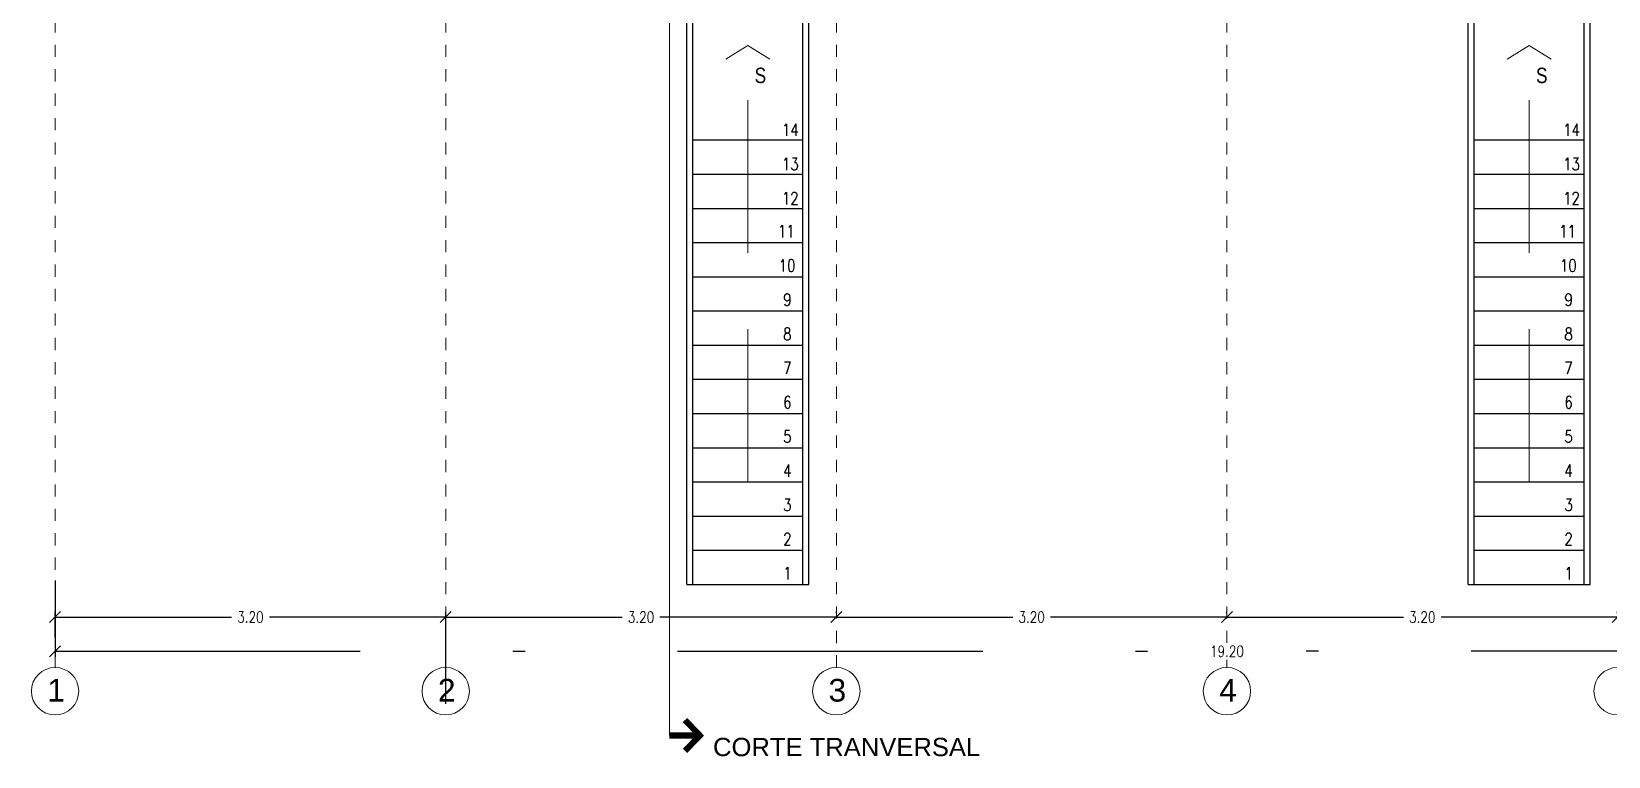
# Model space of a CAD drawing. Header units: metres. Extents: x -255 to -21, y -382 to -241.
# Drawn here: x -176.76 to -163.85, y -368.13 to -362.2 of the extents above; entities that cross this region are included whole.
import ezdxf
from ezdxf.enums import TextEntityAlignment as Align

# ---------------------------------------------------------------- set-up
doc = ezdxf.new("R2010")
doc.units = ezdxf.units.M
doc.header["$LTSCALE"] = 5
doc.header["$MEASUREMENT"] = 0
for name, pattern in [('CENTER2', [1.125, 0.75, -0.125, 0.125, -0.125]), ('DASHDOT', [1, 0.5, -0.25, 0, -0.25]), ('HIDDEN', [0.375, 0.25, -0.125])]:
    doc.linetypes.add(name, pattern=pattern)
doc.layers.get('0').update_dxf_attribs({"color": 30})
for name, color, linetype, lineweight in [('A-ANNO-DIMS', 3, 'Continuous', 18), ('A-ANNO-SYMB', 3, 'Continuous', 18), ('A-ANNO-TEXT', 3, 'Continuous', 18), ('A-FLOR-OVHD', 3, 'HIDDEN', 18), ('A-FLOR-STRS', 4, 'Continuous', 25)]:
    doc.layers.add(name, color=color, linetype=linetype, lineweight=lineweight)
doc.styles.add('E-ARIAL', font='arial.ttf')
doc.styles.add('E-ROMANS', font='romans.shx', dxfattribs={"width": 0.8})
doc.styles.get("Standard").update_dxf_attribs({"font": 'arial.ttf'})
doc.dimstyles.new('E-0050_TICK_18', dxfattribs={"dimscale": 0.001, "dimtxt": 90, "dimasz": 90, "dimexe": 45, "dimexo": 30, "dimgap": 45, "dimtad": 0, "dimzin": 0, "dimdsep": 46, "dimtxsty": 'E-ROMANS', "dimblk": 'OBLIQUE', "dimcen": 45, "dimclrd": 256, "dimclre": 256, "dimclrt": 256, "dimadec": 0, "dimazin": 0, "dimtfac": 1, "dimtmove": 1, "dimatfit": 3, "dimldrblk": 'OPEN90', "dimfxl": 1, "dimtfill": 1, "dimtolj": 1, "dimtzin": 0, "dimarcsym": 0})

# ---------------------------------------------------------------- blocks, each defined once
blk = doc.blocks.new('_Oblique')
at = {"color": 0, "linetype": 'ByBlock', "lineweight": -2}
blk.add_line((-0.5, -0.5), (0.5, 0.5), dxfattribs=at)
blk = doc.blocks.new('*D126')
at = {"layer": 'A-ANNO-DIMS', "linetype": 'DASHDOT', "lineweight": -2, "transparency": 16777216}
for p, q in [((-176.571, -366.692), (-176.571, -367.316)), ((-157.371, -366.692), (-157.371, -367.316)), ((-176.571, -367.271), (-167.154, -367.271)), ((-157.371, -367.271), (-166.787, -367.271))]:
    blk.add_line(p, q, dxfattribs=at)
at = {"layer": 'A-ANNO-DIMS', "linetype": 'DASHDOT', "lineweight": -2, "transparency": 16777216, "xscale": 0.09, "yscale": 0.09, "zscale": 0.09, "rotation": 180}
blk.add_blockref('_Oblique', (-176.571, -367.271), dxfattribs=at)
at = {"layer": 'A-ANNO-DIMS', "linetype": 'DASHDOT', "lineweight": -2, "transparency": 16777216, "xscale": 0.09, "yscale": 0.09, "zscale": 0.09}
blk.add_blockref('_Oblique', (-157.371, -367.271), dxfattribs=at)
at = {"layer": 'A-ANNO-DIMS', "linetype": 'DASHDOT', "transparency": 16777216, "insert": (-166.971, -367.271), "char_height": 0.09, "attachment_point": 5, "style": 'E-ROMANS', "bg_fill": 3, "box_fill_scale": 1.25, "bg_fill_color": 256, "bg_fill_true_color": 13158600, "bg_fill_transparency": 0}
blk.add_mtext('\\A1;19.20', dxfattribs=at)
blk = doc.blocks.new('_Open90')
at = {"color": 0, "linetype": 'ByBlock', "lineweight": -2}
for p, q in [((0, 0), (-1, 0)), ((-0.5, 0.5), (0, 0)), ((0, 0), (-0.5, -0.5))]:
    blk.add_line(p, q, dxfattribs=at)
blk = doc.blocks.new('*D129')
at = {"layer": 'A-ANNO-DIMS', "linetype": 'DASHDOT', "lineweight": -2, "transparency": 16777216}
for p, q in [((-166.971, -366.961), (-166.971, -366.946)), ((-166.971, -366.991), (-165.525, -366.991)), ((-163.771, -366.991), (-165.216, -366.991)), ((-163.771, -366.961), (-163.771, -366.946))]:
    blk.add_line(p, q, dxfattribs=at)
at = {"layer": 'A-ANNO-DIMS', "linetype": 'DASHDOT', "lineweight": -2, "transparency": 16777216, "xscale": 0.09, "yscale": 0.09, "zscale": 0.09, "rotation": 180}
blk.add_blockref('_Oblique', (-166.971, -366.991), dxfattribs=at)
at = {"layer": 'A-ANNO-DIMS', "linetype": 'DASHDOT', "lineweight": -2, "transparency": 16777216, "xscale": 0.09, "yscale": 0.09, "zscale": 0.09}
blk.add_blockref('_Oblique', (-163.771, -366.991), dxfattribs=at)
at = {"layer": 'A-ANNO-DIMS', "linetype": 'DASHDOT', "transparency": 16777216, "insert": (-165.371, -366.991), "char_height": 0.09, "attachment_point": 5, "style": 'E-ROMANS', "bg_fill": 3, "box_fill_scale": 1.25, "bg_fill_color": 256, "bg_fill_true_color": 13158600, "bg_fill_transparency": 0}
blk.add_mtext('\\A1;3.20', dxfattribs=at)
blk = doc.blocks.new('*D130')
at = {"layer": 'A-ANNO-DIMS', "linetype": 'DASHDOT', "lineweight": -2, "transparency": 16777216}
for p, q in [((-170.171, -366.961), (-170.171, -366.946)), ((-170.171, -366.991), (-168.725, -366.991)), ((-166.971, -366.991), (-168.416, -366.991)), ((-166.971, -366.961), (-166.971, -366.946))]:
    blk.add_line(p, q, dxfattribs=at)
at = {"layer": 'A-ANNO-DIMS', "linetype": 'DASHDOT', "lineweight": -2, "transparency": 16777216, "xscale": 0.09, "yscale": 0.09, "zscale": 0.09, "rotation": 180}
blk.add_blockref('_Oblique', (-170.171, -366.991), dxfattribs=at)
at = {"layer": 'A-ANNO-DIMS', "linetype": 'DASHDOT', "lineweight": -2, "transparency": 16777216, "xscale": 0.09, "yscale": 0.09, "zscale": 0.09}
blk.add_blockref('_Oblique', (-166.971, -366.991), dxfattribs=at)
at = {"layer": 'A-ANNO-DIMS', "linetype": 'DASHDOT', "transparency": 16777216, "insert": (-168.571, -366.991), "char_height": 0.09, "attachment_point": 5, "style": 'E-ROMANS', "bg_fill": 3, "box_fill_scale": 1.25, "bg_fill_color": 256, "bg_fill_true_color": 13158600, "bg_fill_transparency": 0}
blk.add_mtext('\\A1;3.20', dxfattribs=at)
blk = doc.blocks.new('*D131')
at = {"layer": 'A-ANNO-DIMS', "linetype": 'DASHDOT', "lineweight": -2, "transparency": 16777216}
for p, q in [((-173.371, -367.702), (-173.371, -366.946)), ((-173.371, -366.991), (-171.925, -366.991)), ((-170.171, -366.991), (-171.616, -366.991)), ((-170.171, -366.961), (-170.171, -366.946))]:
    blk.add_line(p, q, dxfattribs=at)
at = {"layer": 'A-ANNO-DIMS', "linetype": 'DASHDOT', "lineweight": -2, "transparency": 16777216, "xscale": 0.09, "yscale": 0.09, "zscale": 0.09, "rotation": 180}
blk.add_blockref('_Oblique', (-173.371, -366.991), dxfattribs=at)
at = {"layer": 'A-ANNO-DIMS', "linetype": 'DASHDOT', "lineweight": -2, "transparency": 16777216, "xscale": 0.09, "yscale": 0.09, "zscale": 0.09}
blk.add_blockref('_Oblique', (-170.171, -366.991), dxfattribs=at)
at = {"layer": 'A-ANNO-DIMS', "linetype": 'DASHDOT', "transparency": 16777216, "insert": (-171.771, -366.991), "char_height": 0.09, "attachment_point": 5, "style": 'E-ROMANS', "bg_fill": 3, "box_fill_scale": 1.25, "bg_fill_color": 256, "bg_fill_true_color": 13158600, "bg_fill_transparency": 0}
blk.add_mtext('\\A1;3.20', dxfattribs=at)
blk = doc.blocks.new('*D132')
at = {"layer": 'A-ANNO-DIMS', "linetype": 'DASHDOT', "lineweight": -2, "transparency": 16777216}
for p, q in [((-176.571, -367.156), (-176.571, -366.946)), ((-176.571, -366.991), (-175.125, -366.991)), ((-173.371, -366.991), (-174.816, -366.991)), ((-173.371, -367.156), (-173.371, -366.946))]:
    blk.add_line(p, q, dxfattribs=at)
at = {"layer": 'A-ANNO-DIMS', "linetype": 'DASHDOT', "lineweight": -2, "transparency": 16777216, "xscale": 0.09, "yscale": 0.09, "zscale": 0.09, "rotation": 180}
blk.add_blockref('_Oblique', (-176.571, -366.991), dxfattribs=at)
at = {"layer": 'A-ANNO-DIMS', "linetype": 'DASHDOT', "lineweight": -2, "transparency": 16777216, "xscale": 0.09, "yscale": 0.09, "zscale": 0.09}
blk.add_blockref('_Oblique', (-173.371, -366.991), dxfattribs=at)
at = {"layer": 'A-ANNO-DIMS', "linetype": 'DASHDOT', "transparency": 16777216, "insert": (-174.971, -366.991), "char_height": 0.09, "attachment_point": 5, "style": 'E-ROMANS', "bg_fill": 3, "box_fill_scale": 1.25, "bg_fill_color": 256, "bg_fill_true_color": 13158600, "bg_fill_transparency": 0}
blk.add_mtext('\\A1;3.20', dxfattribs=at)
blk = doc.blocks.new('TAG-CORTE-2')
blk.add_line((0, 0), (0, 2))
at = {"const_width": 0.1}
blk.add_lwpolyline([(0, 2), (0.5, 2)], dxfattribs=at)
at = {"style": 'E-ARIAL'}
blk.add_attdef('A', text='', height=0.6, dxfattribs=at).set_placement((0.5, 2), align=Align.MIDDLE_LEFT)

msp = doc.modelspace()

# ---------------------------------------------------------------- linework, layer by layer
at = {"layer": 'A-ANNO-DIMS'}
for centre in [(-176.571, -367.598), (-166.971, -367.598), (-163.771, -367.598)]:
    msp.add_circle(centre, 0.194, dxfattribs=at)
at = {"layer": 'A-ANNO-SYMB', "linetype": 'CENTER2', "ltscale": 0.001}
for p, q in [((-176.571, -367.404), (-176.571, -355.039)), ((-173.371, -367.404), (-173.371, -355.039)), ((-170.171, -367.404), (-170.171, -355.039)), ((-166.971, -367.404), (-166.971, -355.039))]:
    msp.add_line(p, q, dxfattribs=at)
at = {"layer": 'A-ANNO-SYMB', "const_width": 0.05}
msp.add_lwpolyline([(-171.411, -367.834), (-171.289, -367.961), (-171.411, -368.087)], dxfattribs=at)
at = {"layer": 'A-FLOR-OVHD'}
for points in [[(-170.716, -362.422), (-170.896, -362.31), (-171.076, -362.422)], [(-170.896, -365.884), (-170.896, -362.31)], [(-164.316, -362.422), (-164.496, -362.31), (-164.676, -362.422)], [(-164.496, -365.884), (-164.496, -362.31)]]:
    msp.add_lwpolyline(points, dxfattribs=at)
at = {"layer": 'A-FLOR-STRS'}
for p, q in [((-171.346, -363.084), (-170.446, -363.084)), ((-164.946, -363.084), (-164.046, -363.084)), ((-171.346, -363.364), (-170.446, -363.364)), ((-164.946, -363.364), (-164.046, -363.364)), ((-171.346, -363.644), (-170.446, -363.644)), ((-164.946, -363.644), (-164.046, -363.644)), ((-171.346, -363.924), (-170.446, -363.924)), ((-164.946, -363.924), (-164.046, -363.924)), ((-171.346, -364.204), (-170.446, -364.204)), ((-164.946, -364.204), (-164.046, -364.204)), ((-171.346, -364.484), (-170.446, -364.484)), ((-164.946, -364.484), (-164.046, -364.484)), ((-171.346, -364.764), (-170.446, -364.764)), ((-164.946, -364.764), (-164.046, -364.764)), ((-171.346, -365.044), (-170.446, -365.044)), ((-164.946, -365.044), (-164.046, -365.044)), ((-171.346, -365.324), (-170.446, -365.324)), ((-164.946, -365.324), (-164.046, -365.324)), ((-171.346, -365.604), (-170.446, -365.604)), ((-164.946, -365.604), (-164.046, -365.604)), ((-171.346, -365.884), (-170.446, -365.884)), ((-164.946, -365.884), (-164.046, -365.884)), ((-171.346, -366.164), (-170.446, -366.164)), ((-164.946, -366.164), (-164.046, -366.164)), ((-171.346, -366.444), (-170.446, -366.444)), ((-164.946, -366.444), (-164.046, -366.444))]:
    msp.add_line(p, q, dxfattribs=at)

# ---------------------------------------------------------------- texts
at = {"layer": 'A-ANNO-TEXT', "style": 'E-ROMANS'}
for s, insert, char_height, attachment_point in [('{\\fArial|b0|i0|c0|p34;S}', (-170.84, -362.492), 0.126, 1), ('{\\fArial|b0|i0|c0|p34;S}', (-164.439, -362.492), 0.126, 1), ('14', (-170.48, -363.051), 0.1, 9), ('14', (-164.08, -363.051), 0.1, 9), ('13', (-170.48, -363.331), 0.1, 9), ('13', (-164.08, -363.331), 0.1, 9), ('12', (-170.48, -363.611), 0.1, 9), ('12', (-164.08, -363.611), 0.1, 9), ('11', (-170.513, -363.882), 0.1, 9), ('11', (-164.113, -363.882), 0.1, 9), ('10', (-170.506, -364.162), 0.1, 9), ('10', (-164.106, -364.162), 0.1, 9), ('9', (-170.538, -364.442), 0.1, 9), ('9', (-164.138, -364.442), 0.1, 9), ('8', (-170.538, -364.722), 0.1, 9), ('8', (-164.138, -364.722), 0.1, 9), ('7', (-170.538, -365.002), 0.1, 9), ('7', (-164.138, -365.002), 0.1, 9), ('6', (-170.538, -365.282), 0.1, 9), ('6', (-164.138, -365.282), 0.1, 9), ('5', (-170.538, -365.562), 0.1, 9), ('5', (-164.138, -365.562), 0.1, 9), ('4', (-170.538, -365.842), 0.1, 9), ('4', (-164.138, -365.842), 0.1, 9), ('3', (-170.538, -366.122), 0.1, 9), ('3', (-164.138, -366.122), 0.1, 9), ('2', (-170.538, -366.402), 0.1, 9), ('2', (-164.138, -366.402), 0.1, 9)]:
    msp.add_mtext(s, dxfattribs=dict(at, insert=insert, char_height=char_height, attachment_point=attachment_point))
at = {"layer": 'A-ANNO-TEXT', "char_height": 0.18608, "attachment_point": 1}
for s, insert in [('{\\fArial|b0|i0|c0|p34;1}', (-176.635, -367.497)), ('{\\fArial|b0|i0|c0|p34;4}', (-167.035, -367.497))]:
    msp.add_mtext(s, dxfattribs=dict(at, insert=insert))

# ---------------------------------------------------------------- next in the draw order: dimensions: what is measured, and where the dimension line sits
at = {"layer": 'A-ANNO-DIMS', "linetype": 'DASHDOT'}
dim = msp.add_linear_dim(base=(-157.371, -367.271), p1=(-176.571, -366.662), p2=(-157.371, -366.662), dimstyle='E-0050_TICK_18', dxfattribs=at)
dim.commit()
dim.dimension.update_dxf_attribs({"geometry": '*D126', "text_midpoint": (-166.971, -367.271)})

# ---------------------------------------------------------------- next in the draw order: linework, layer by layer
at = {"layer": 'A-FLOR-OVHD', "linetype": 'DASHDOT'}
msp.add_lwpolyline([(-176.646, -355.964), (-176.646, -361.964), (-171.396, -361.964), (-171.396, -366.724), (-170.396, -366.724), (-170.396, -361.964), (-164.996, -361.964), (-164.996, -366.724), (-163.996, -366.724), (-163.996, -361.964), (-158.596, -361.964), (-158.596, -366.724), (-157.596, -366.724), (-157.596, -361.964), (-157.296, -361.964), (-157.296, -355.964)], close=True, dxfattribs=at)
at = {"layer": 'A-FLOR-STRS'}
for p, q in [((-171.396, -366.724), (-171.396, -361.914)), ((-171.346, -366.724), (-171.346, -361.914)), ((-170.446, -366.724), (-170.446, -361.964)), ((-170.396, -366.724), (-170.396, -361.964)), ((-164.996, -366.724), (-164.996, -361.914)), ((-164.946, -366.724), (-164.946, -361.914)), ((-164.046, -366.724), (-164.046, -361.964)), ((-163.996, -366.724), (-163.996, -361.964)), ((-171.396, -366.724), (-170.396, -366.724)), ((-164.996, -366.724), (-163.996, -366.724))]:
    msp.add_line(p, q, dxfattribs=at)

# ---------------------------------------------------------------- next in the draw order: texts
at = {"layer": 'A-ANNO-TEXT', "char_height": 0.1, "attachment_point": 9, "style": 'E-ROMANS'}
for insert in [(-170.538, -366.682), (-164.138, -366.682)]:
    msp.add_mtext('1', dxfattribs=dict(at, insert=insert))

# ---------------------------------------------------------------- next in the draw order: dimensions: what is measured, and where the dimension line sits
at = {"layer": 'A-ANNO-DIMS', "linetype": 'DASHDOT'}
dim = msp.add_linear_dim(base=(-163.771, -366.991), p1=(-166.971, -366.991), p2=(-163.771, -366.991), dimstyle='E-0050_TICK_18', dxfattribs=at)
dim.commit()
dim.dimension.update_dxf_attribs({"geometry": '*D129', "text_midpoint": (-165.371, -366.991)})

# ---------------------------------------------------------------- next in the draw order: dimensions: what is measured, and where the dimension line sits
dim = msp.add_linear_dim(base=(-166.971, -366.991), p1=(-170.171, -366.991), p2=(-166.971, -366.991), dimstyle='E-0050_TICK_18', dxfattribs=at)
dim.commit()
dim.dimension.update_dxf_attribs({"geometry": '*D130', "text_midpoint": (-168.571, -366.991)})

# ---------------------------------------------------------------- next in the draw order: dimensions: what is measured, and where the dimension line sits
dim = msp.add_linear_dim(base=(-170.171, -366.991), p1=(-173.371, -367.732), p2=(-170.171, -366.991), dimstyle='E-0050_TICK_18', dxfattribs=at)
dim.commit()
dim.dimension.update_dxf_attribs({"geometry": '*D131', "text_midpoint": (-171.771, -366.991)})

# ---------------------------------------------------------------- next in the draw order: linework, layer by layer
at = {"layer": 'A-ANNO-DIMS'}
for centre in [(-173.371, -367.598), (-170.171, -367.598)]:
    msp.add_circle(centre, 0.194, dxfattribs=at)
at = {"layer": 'A-ANNO-SYMB'}
msp.add_line((-171.539, -366.961), (-171.539, -355.115), dxfattribs=at)

# ---------------------------------------------------------------- next in the draw order: block references
ref = msp.add_blockref('TAG-CORTE-2', (-171.539, -366.961), dxfattribs=dict(at, xscale=-0.5, yscale=0.5, zscale=0.5, rotation=180))
ref.add_attrib('A', 'CORTE TRANVERSAL', dxfattribs={"layer": '0', "height": 0.15, "style": 'E-ARIAL'}).set_placement((-171.181, -368.055), align=Align.MIDDLE_LEFT)

# ---------------------------------------------------------------- next in the draw order: texts
at = {"layer": 'A-ANNO-TEXT', "char_height": 0.18608, "attachment_point": 1}
for s, insert in [('{\\fArial|b0|i0|c0|p34;2}', (-173.435, -367.497)), ('{\\fArial|b0|i0|c0|p34;3}', (-170.235, -367.497))]:
    msp.add_mtext(s, dxfattribs=dict(at, insert=insert))

# ---------------------------------------------------------------- next in the draw order: dimensions: what is measured, and where the dimension line sits
at = {"layer": 'A-ANNO-DIMS', "linetype": 'DASHDOT'}
dim = msp.add_linear_dim(base=(-173.371, -366.991), p1=(-176.571, -367.186), p2=(-173.371, -367.186), dimstyle='E-0050_TICK_18', dxfattribs=at)
dim.commit()
dim.dimension.update_dxf_attribs({"geometry": '*D132', "text_midpoint": (-174.971, -366.991)})

doc.saveas('drawing.dxf')
